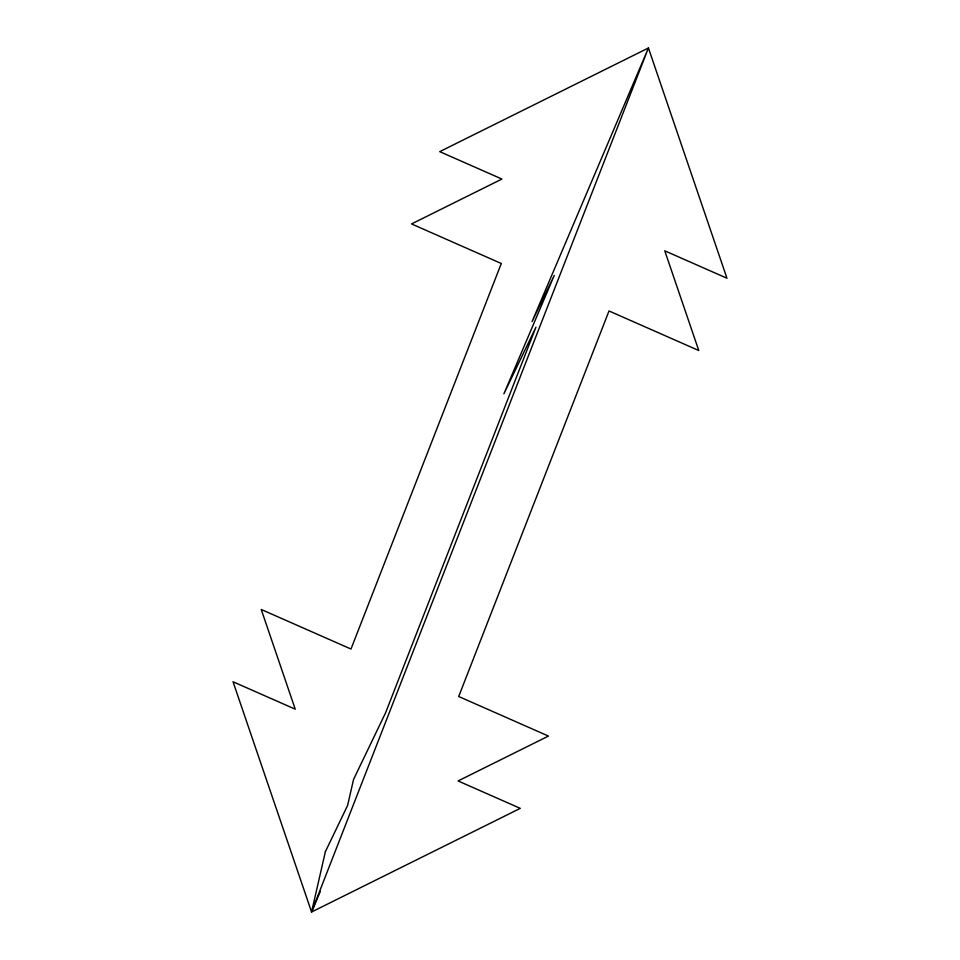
<?xml version="1.0" encoding="UTF-8"?>
<svg xmlns="http://www.w3.org/2000/svg" width="960" height="960" viewBox="0 0 960 960"><rect width="100%" height="100%" fill="white"/><g stroke="black" fill="none" stroke-linecap="round" stroke-linejoin="round"><path stroke-width="1.44" d="M312.156 910.62L320.34 891.384M325.38 851.688L311.568 912L520.272 808.356L458.088 780.948L548.46 736.068L458.7 696.504L609.012 310.968L698.772 350.52L664.764 250.824L726.96 278.232L648.432 48L439.728 151.644L501.912 179.052L411.54 223.932L501.3 263.496L350.988 649.032L261.228 609.48L295.236 709.176L233.04 681.768L311.568 912L648.432 48L532.068 321.576L554.268 275.4L503.88 393.864L535.932 327.216L385.608 712.752L353.568 779.4L347.58 805.512L325.38 851.688"/></g></svg>
